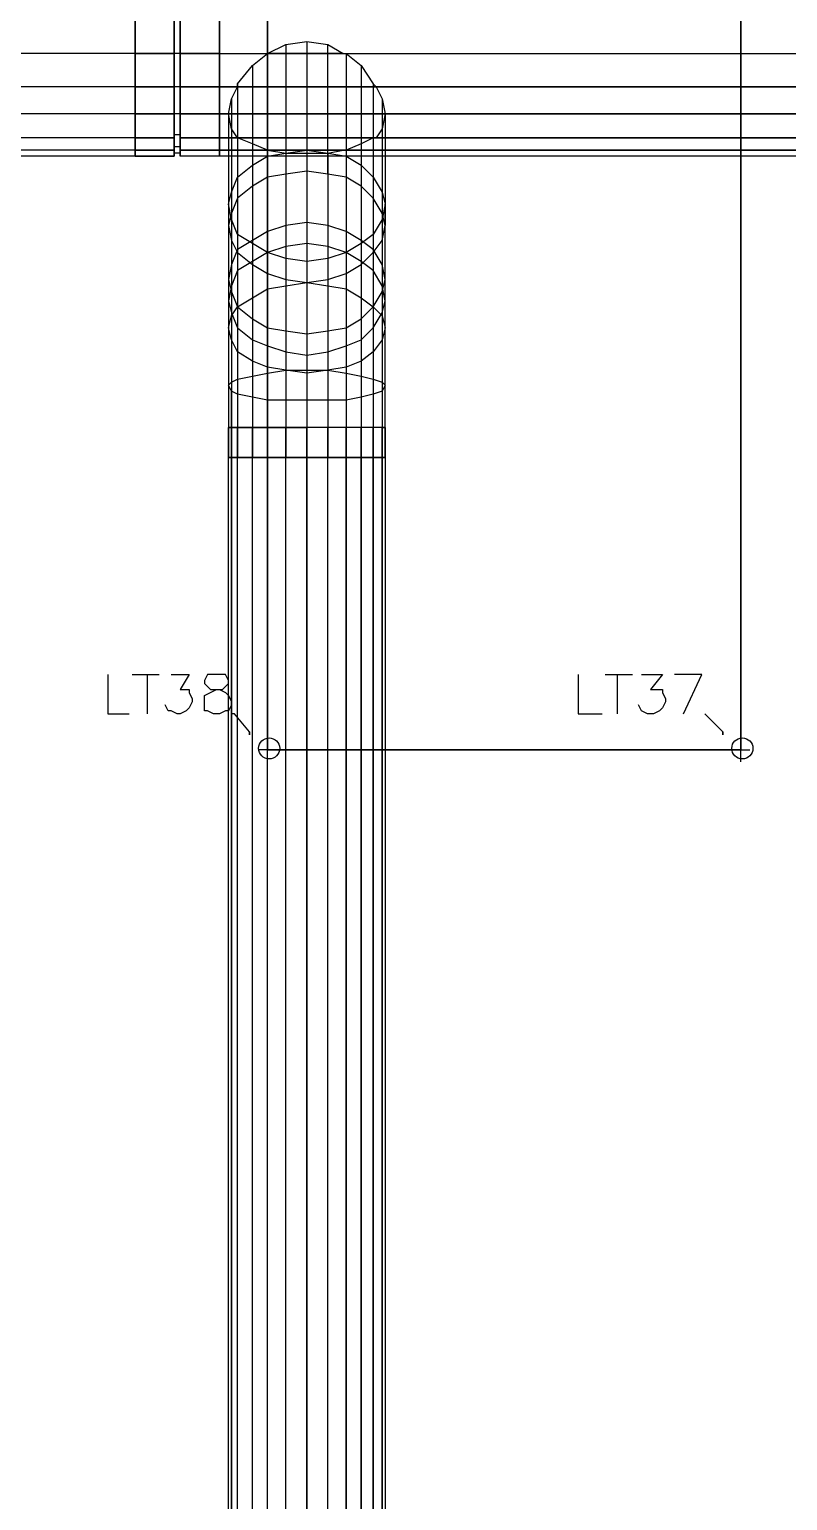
# Model space of a CAD drawing. Header units: metres. Extents: x 114 to 218, y 8 to 180.
# Drawn here: x 143.87 to 147.74, y 126.06 to 133.57 of the extents above; entities that cross this region are included whole.
import ezdxf

# ---------------------------------------------------------------- set-up
doc = ezdxf.new("R2010")
doc.units = ezdxf.units.M
doc.header["$MEASUREMENT"] = 0
for name, color, linetype in [('E-LIGHT', 7, 'Continuous'), ('E-LIGHT-CLRANCE', 7, 'Continuous'), ('E-TFP-LIGHT', 7, 'Continuous'), ('M-SA2S-Conn', 7, 'Continuous'), ('M-SA2S-Round', 7, 'Continuous')]:
    doc.layers.add(name, color=color, linetype=linetype)

msp = doc.modelspace()

# ---------------------------------------------------------------- linework, layer by layer
at = {"layer": 'E-LIGHT', "color": 5, "true_color": 0x0000ff}
for points in [[(147.5005, 129.8935), (145.0855, 129.8935), (145.0855, 134.6926), (147.5005, 134.6926), (145.0855, 134.6926), (145.0855, 129.8935), (147.5005, 129.8935)], [(147.5005, 134.6926), (147.5005, 129.8935), (147.5005, 134.6926)], [(145.0855, 129.8935), (145.0855, 129.8935)], [(145.0855, 129.8935), (145.0855, 129.8935)], [(147.5005, 129.8935), (147.5005, 129.8935)], [(147.5005, 129.8935), (147.5005, 129.8935)]]:
    msp.add_lwpolyline(points, dxfattribs=at)
at = {"layer": 'E-LIGHT-CLRANCE', "color": 150, "true_color": 0x007fff}
for points in [[(147.5005, 129.8935), (145.0855, 129.8935), (145.0855, 134.6926), (147.5005, 134.6926), (145.0855, 134.6926), (145.0855, 129.8935), (147.5005, 129.8935)], [(147.5005, 134.6926), (147.5005, 129.8935), (147.5005, 134.6926)], [(145.0855, 129.8935), (145.0855, 129.8935)], [(145.0855, 129.8935), (145.0855, 129.8935)], [(147.5005, 129.8935), (147.5005, 129.8935)], [(147.5005, 129.8935), (147.5005, 129.8935)]]:
    msp.add_lwpolyline(points, dxfattribs=at)
at = {"layer": 'E-TFP-LIGHT', "color": 5, "true_color": 0x0000ff}
for points in [[(144.2703, 130.2781), (144.2703, 130.0781), (144.378, 130.0781)], [(144.3934, 130.2781), (144.5318, 130.2781)], [(144.4703, 130.2781), (144.4703, 130.0781)], [(144.5933, 130.2781), (144.6856, 130.2781), (144.6395, 130.2011), (144.6702, 130.2011), (144.6856, 130.2011), (144.6856, 130.1858), (144.701, 130.155), (144.701, 130.1396), (144.6856, 130.1089), (144.6702, 130.0935), (144.6395, 130.0781), (144.6241, 130.0781), (144.5933, 130.0935), (144.5779, 130.0935), (144.5625, 130.1242)], [(144.8087, 130.2781), (144.7779, 130.2781), (144.7625, 130.2473), (144.7625, 130.2319), (144.7779, 130.2165), (144.7933, 130.2011), (144.8394, 130.2011), (144.8702, 130.1858), (144.8856, 130.1704), (144.901, 130.1396), (144.901, 130.1242), (144.8856, 130.0935), (144.8702, 130.0935), (144.8394, 130.0781), (144.8087, 130.0781), (144.7779, 130.0935), (144.7625, 130.0935), (144.7625, 130.1242), (144.7625, 130.1396), (144.7625, 130.1704), (144.7933, 130.1858), (144.8241, 130.2011), (144.8548, 130.2011), (144.8702, 130.2165), (144.8856, 130.2319), (144.8856, 130.2473), (144.8702, 130.2781), (144.8394, 130.2781), (144.8087, 130.2781)], [(146.6698, 130.2781), (146.6698, 130.0781), (146.7929, 130.0781)], [(146.8083, 130.2781), (146.9467, 130.2781)], [(146.8698, 130.2781), (146.8698, 130.0781)], [(146.9929, 130.2781), (147.1005, 130.2781), (147.039, 130.2011), (147.0698, 130.2011), (147.1005, 130.2011), (147.1005, 130.1858), (147.1159, 130.155), (147.1159, 130.1396), (147.1005, 130.1089), (147.0852, 130.0935), (147.0544, 130.0781), (147.0236, 130.0781), (146.9929, 130.0935), (146.9775, 130.1242)], [(147.2082, 130.0781), (147.3005, 130.2781), (147.1621, 130.2781)], [(144.9932, 129.9858), (144.9163, 130.0781), (144.901, 130.0781)], [(147.4082, 129.9858), (147.3159, 130.0781)], [(144.9932, 129.9858), (144.9932, 129.9704), (144.9932, 129.9704), (144.9932, 129.9858), (144.9932, 129.9858)], [(145.0855, 129.9397), (145.0855, 129.8935), (145.1317, 129.8935)], [(147.4082, 129.9858), (147.4082, 129.9704), (147.4082, 129.9704), (147.4082, 129.9858), (147.4082, 129.9858)], [(147.5005, 129.9397), (147.5005, 129.8935), (147.5466, 129.8935)], [(145.0855, 129.832), (145.0855, 129.8935), (145.0394, 129.8935)], [(145.0855, 129.8935), (145.0855, 129.8935)], [(145.0855, 129.8935), (145.0855, 129.8935)], [(145.1317, 129.8935), (145.1317, 129.8935)], [(147.5005, 129.832), (147.5005, 129.8935), (147.4389, 129.8935)], [(147.5005, 129.8935), (147.5005, 129.8935)], [(147.5005, 129.8935), (147.5005, 129.8935)], [(147.5466, 129.8935), (147.5466, 129.8935)]]:
    msp.add_lwpolyline(points, dxfattribs=at)
for centre in [(145.0932, 129.9012), (147.5081, 129.9012)]:
    msp.add_circle(centre, 0.0538, dxfattribs=at)
at = {"layer": 'M-SA2S-Conn', "color": 5, "true_color": 0x0000ff}
for points in [[(144.4087, 133.4467), (144.4087, 133.6313), (144.6087, 133.6313)], [(144.4087, 133.6313), (144.4087, 133.4467), (144.6087, 133.4467)], [(144.6395, 133.4467), (144.6395, 133.6313), (144.6087, 133.6313)], [(144.6395, 133.6313), (144.6395, 133.4467), (144.6087, 133.4467)], [(144.6087, 132.9699), (144.6087, 132.9391), (144.6087, 132.9699), (144.6087, 133.0314), (144.6087, 133.1391), (144.6087, 133.2775), (144.6087, 133.4467), (144.6087, 133.6313)], [(144.6087, 133.6313), (144.6087, 133.4467), (144.6087, 133.2775), (144.6087, 133.1391), (144.6087, 133.0314), (144.6087, 132.9699)], [(144.6087, 133.6313), (144.6087, 133.4467), (144.6087, 133.2775), (144.6087, 133.1391), (144.6087, 133.016), (144.6087, 132.9545), (144.6087, 132.9237), (144.6087, 132.9545), (144.6087, 133.016), (144.6087, 133.1391), (144.6087, 133.2775), (144.6087, 133.4467), (144.6087, 133.6313)], [(144.8394, 133.4467), (144.8394, 133.6313), (144.6395, 133.6313)], [(144.8394, 133.6313), (144.8394, 133.4467), (144.6395, 133.4467)], [(144.6395, 133.6313), (144.6395, 133.4467), (144.6395, 133.2775), (144.6395, 133.1391), (144.6395, 133.016), (144.6395, 132.9545), (144.6395, 132.9237), (144.6395, 132.9545), (144.6395, 133.016), (144.6395, 133.1391), (144.6395, 133.2775), (144.6395, 133.4467), (144.6395, 133.6313)], [(144.4087, 133.2775), (144.4087, 133.4467), (144.6087, 133.4467)], [(144.4087, 133.4467), (144.4087, 133.2775), (144.6087, 133.2775)], [(144.4087, 133.4467), (144.4087, 133.4467)], [(144.4087, 133.4467), (144.4087, 133.4467)], [(144.6395, 133.2775), (144.6395, 133.4467), (144.6087, 133.4467)], [(144.6395, 133.4467), (144.6395, 133.2775), (144.6087, 133.2775)], [(144.6087, 133.4467), (144.6087, 133.4467)], [(144.6087, 133.4467), (144.6087, 133.4467)], [(144.6087, 133.4467), (144.6087, 133.4467)], [(144.6087, 133.4467), (144.6087, 133.4467)], [(144.8394, 133.2775), (144.8394, 133.4467), (144.6395, 133.4467)], [(144.8394, 133.4467), (144.8394, 133.2775), (144.6395, 133.2775)], [(144.6395, 133.4467), (144.6395, 133.4467)], [(144.6395, 133.4467), (144.6395, 133.4467)], [(144.6395, 133.4467), (144.6395, 133.4467)], [(144.6395, 133.4467), (144.6395, 133.4467)], [(144.8394, 133.4467), (144.8394, 133.4467)], [(144.8394, 133.4467), (144.8394, 133.4467)], [(144.4087, 133.1391), (144.4087, 133.2775), (144.6087, 133.2775)], [(144.4087, 133.2775), (144.4087, 133.1391), (144.6087, 133.1391)], [(144.4087, 133.2775), (144.4087, 133.2775)], [(144.4087, 133.2775), (144.4087, 133.2775)], [(144.6395, 133.1391), (144.6395, 133.2775), (144.6087, 133.2775)], [(144.6395, 133.2775), (144.6395, 133.1391), (144.6087, 133.1391)], [(144.6087, 133.2775), (144.6087, 133.2775)], [(144.6087, 133.2775), (144.6087, 133.2775)], [(144.6087, 133.2775), (144.6087, 133.2775)], [(144.6087, 133.2775), (144.6087, 133.2775)], [(144.8394, 133.1391), (144.8394, 133.2775), (144.6395, 133.2775)], [(144.8394, 133.2775), (144.8394, 133.1391), (144.6395, 133.1391)], [(144.6395, 133.2775), (144.6395, 133.2775)], [(144.6395, 133.2775), (144.6395, 133.2775)], [(144.6395, 133.2775), (144.6395, 133.2775)], [(144.6395, 133.2775), (144.6395, 133.2775)], [(144.8394, 133.2775), (144.8394, 133.2775)], [(144.8394, 133.2775), (144.8394, 133.2775)], [(144.4087, 133.016), (144.4087, 133.1391), (144.6087, 133.1391)], [(144.4087, 133.1391), (144.4087, 133.016), (144.6087, 133.016)], [(144.4087, 133.1391), (144.4087, 133.1391)], [(144.4087, 133.1391), (144.4087, 133.1391)], [(144.6395, 133.0314), (144.6395, 133.1391), (144.6087, 133.1391)], [(144.6395, 133.1391), (144.6395, 133.0314), (144.6087, 133.0314)], [(144.6087, 133.1391), (144.6087, 133.1391)], [(144.6087, 133.1391), (144.6087, 133.1391)], [(144.6087, 133.1391), (144.6087, 133.1391)], [(144.6087, 133.1391), (144.6087, 133.1391)], [(144.8394, 133.016), (144.8394, 133.1391), (144.6395, 133.1391)], [(144.8394, 133.1391), (144.8394, 133.016), (144.6395, 133.016)], [(144.6395, 133.1391), (144.6395, 133.1391)], [(144.6395, 133.1391), (144.6395, 133.1391)], [(144.6395, 133.1391), (144.6395, 133.1391)], [(144.6395, 133.1391), (144.6395, 133.1391)], [(144.8394, 133.1391), (144.8394, 133.1391)], [(144.8394, 133.1391), (144.8394, 133.1391)], [(144.4087, 132.9545), (144.4087, 133.016), (144.6087, 133.016)], [(144.4087, 133.016), (144.4087, 132.9545), (144.6087, 132.9545)], [(144.4087, 133.016), (144.4087, 133.016)], [(144.4087, 133.016), (144.4087, 133.016)], [(144.6395, 132.9699), (144.6395, 133.0314), (144.6087, 133.0314)], [(144.6395, 133.0314), (144.6395, 132.9699), (144.6087, 132.9699)], [(144.6087, 133.0314), (144.6087, 133.0314)], [(144.6087, 133.0314), (144.6087, 133.0314)], [(144.6087, 133.016), (144.6087, 133.016)], [(144.6087, 133.016), (144.6087, 133.016)], [(144.6395, 133.0314), (144.6395, 133.0314)], [(144.6395, 133.0314), (144.6395, 133.0314)], [(144.8394, 132.9545), (144.8394, 133.016), (144.6395, 133.016)], [(144.8394, 133.016), (144.8394, 132.9545), (144.6395, 132.9545)], [(144.6395, 133.016), (144.6395, 133.016)], [(144.6395, 133.016), (144.6395, 133.016)], [(144.8394, 133.016), (144.8394, 133.016)], [(144.8394, 133.016), (144.8394, 133.016)], [(144.4087, 132.9237), (144.4087, 132.9545), (144.6087, 132.9545)], [(144.4087, 132.9545), (144.4087, 132.9237), (144.6087, 132.9237)], [(144.4087, 132.9545), (144.4087, 132.9545)], [(144.4087, 132.9545), (144.4087, 132.9545)], [(144.6395, 132.9391), (144.6395, 132.9699), (144.6087, 132.9699)], [(144.6395, 132.9699), (144.6395, 132.9391), (144.6087, 132.9391)], [(144.6087, 132.9699), (144.6087, 132.9699)], [(144.6087, 132.9699), (144.6087, 132.9699)], [(144.6087, 132.9545), (144.6087, 132.9545)], [(144.6087, 132.9545), (144.6087, 132.9545)], [(144.6087, 132.9391), (144.6087, 132.9391)], [(144.6395, 132.9699), (144.6395, 132.9699)], [(144.6395, 132.9699), (144.6395, 132.9699)], [(144.8394, 132.9237), (144.8394, 132.9545), (144.6395, 132.9545)], [(144.8394, 132.9545), (144.8394, 132.9237), (144.6395, 132.9237)], [(144.6395, 132.9545), (144.6395, 132.9545)], [(144.6395, 132.9545), (144.6395, 132.9545)], [(144.6395, 132.9391), (144.6395, 132.9391)], [(144.8394, 132.9545), (144.8394, 132.9545)], [(144.8394, 132.9545), (144.8394, 132.9545)], [(144.4087, 132.9237), (144.4087, 132.9237)], [(144.6087, 132.9237), (144.6087, 132.9237)], [(144.6395, 132.9237), (144.6395, 132.9237)], [(144.8394, 132.9237), (144.8394, 132.9237)]]:
    msp.add_lwpolyline(points, dxfattribs=at)
at = {"layer": 'M-SA2S-Round', "color": 5, "true_color": 0x0000ff}
for points in [[(144.6087, 133.6313), (144.6087, 133.4467), (144.6087, 133.2775), (144.6087, 133.1391), (144.6087, 133.016), (144.6087, 132.9545), (144.6087, 132.9237), (144.6087, 132.9545), (144.6087, 133.016), (144.6087, 133.1391), (144.6087, 133.2775), (144.6087, 133.4467), (144.6087, 133.6313), (144.6087, 133.8005), (144.6087, 133.9697), (144.6087, 134.1235), (144.6087, 134.2312), (144.6087, 134.3081), (144.6087, 134.3235), (144.6087, 134.3081), (144.6087, 134.2312)], [(144.6395, 133.6313), (144.6395, 133.8005), (144.6395, 133.9697), (144.6395, 134.1235), (144.6395, 134.2312), (144.6395, 134.3081), (144.6395, 134.3235), (144.6395, 134.3081), (144.6395, 134.2312), (144.6395, 134.1235), (144.6395, 133.9697), (144.6395, 133.8005), (144.6395, 133.6313), (144.6395, 133.4467), (144.6395, 133.2775), (144.6395, 133.1391), (144.6395, 133.016), (144.6395, 132.9545), (144.6395, 132.9237), (144.6395, 132.9545), (144.6395, 133.016), (144.6395, 133.1391), (144.6395, 133.2775)], [(144.6395, 133.4467), (148.1157, 133.4467), (148.1157, 133.6313), (148.1157, 133.8005), (144.6395, 133.8005)], [(144.6395, 133.4467), (144.6395, 133.2775), (148.1157, 133.2775), (148.1157, 133.4467), (148.1157, 133.6313), (144.6395, 133.6313), (144.6395, 133.4467), (148.1157, 133.4467)], [(145.1778, 133.4928), (145.2855, 133.5082), (145.3932, 133.4928), (145.4701, 133.4467), (145.0855, 133.4467), (145.1778, 133.4928)], [(145.1778, 133.4928), (145.1778, 132.8314)], [(145.1778, 133.4928), (145.1778, 133.4928)], [(145.2855, 133.5082), (145.2855, 132.8468)], [(145.2855, 133.5082), (145.2855, 133.5082)], [(145.3932, 132.8314), (145.3932, 133.4928)], [(145.3932, 133.4928), (145.3932, 133.4928)], [(144.6087, 133.4467), (138.6406, 133.4467)], [(144.6087, 133.4467), (138.6406, 133.4467)], [(144.6087, 133.4467), (144.6087, 133.4467)], [(144.6087, 133.4467), (144.6087, 133.4467)], [(148.1157, 133.4467), (148.1157, 133.2775), (144.6395, 133.2775)], [(144.6395, 133.4467), (144.6395, 133.4467)], [(144.6395, 133.4467), (144.6395, 133.4467)], [(145.4701, 133.4467), (145.4854, 133.4467), (145.5624, 133.3852), (145.6239, 133.2929), (145.6393, 133.2775), (144.9317, 133.2775), (144.9317, 133.2929), (145.0086, 133.3852), (145.0855, 133.4467)], [(145.0855, 133.4467), (145.0855, 132.816)], [(145.0855, 133.4467), (145.0855, 133.4467)], [(145.0855, 133.4467), (145.0855, 133.4467)], [(145.4701, 133.4467), (145.4701, 133.4467)], [(145.4854, 133.4467), (145.4854, 132.816)], [(145.4854, 133.4467), (145.4854, 133.4467)], [(145.0086, 133.3852), (145.0086, 132.7699)], [(145.0086, 133.3852), (145.0086, 133.3852)], [(145.5624, 133.3852), (145.5624, 132.7699)], [(145.5624, 133.3852), (145.5624, 133.3852)], [(144.6087, 133.2775), (138.6406, 133.2775)], [(144.6087, 133.2775), (138.6406, 133.2775)], [(144.6087, 133.2775), (144.6087, 133.2775)], [(144.6087, 133.2775), (144.6087, 133.2775)], [(148.1157, 133.2775), (148.1157, 133.1391), (144.6395, 133.1391)], [(144.6395, 133.2775), (144.6395, 133.2775)], [(144.6395, 133.2775), (144.6395, 133.2775)], [(145.6393, 133.2775), (145.67, 133.216), (145.6854, 133.1391), (144.8856, 133.1391), (144.901, 133.216), (144.9317, 133.2775)], [(144.9317, 133.2929), (144.9317, 132.7084)], [(144.9317, 133.2929), (144.9317, 133.2929)], [(144.9317, 133.2775), (144.9317, 133.2775)], [(145.6239, 133.2929), (145.6239, 132.7084)], [(145.6239, 133.2929), (145.6239, 133.2929)], [(145.6393, 133.2775), (145.6393, 133.2775)], [(144.901, 133.216), (144.901, 132.6315)], [(144.901, 133.216), (144.901, 133.216)], [(145.67, 133.216), (145.67, 132.6315)], [(145.67, 133.216), (145.67, 133.216)], [(144.6087, 133.1391), (138.6406, 133.1391)], [(144.6087, 133.1391), (138.6406, 133.1391)], [(144.6087, 133.1391), (144.6087, 133.1391)], [(144.6087, 133.1391), (144.6087, 133.1391)], [(148.1157, 133.1391), (148.1157, 133.016), (144.6395, 133.016)], [(144.6395, 133.1391), (148.1157, 133.1391)], [(144.6395, 133.1391), (144.6395, 133.1391)], [(144.6395, 133.1391), (144.6395, 133.1391)], [(145.6854, 133.1391), (145.67, 133.0621), (145.6393, 133.016), (144.9317, 133.016), (144.901, 133.0621), (144.8856, 133.1391)], [(144.8856, 133.1391), (144.8856, 132.5699)], [(144.8856, 133.1391), (144.8856, 133.1391)], [(145.6854, 133.1391), (145.6854, 132.5699)], [(145.6854, 133.1391), (145.6854, 133.1391)], [(144.6087, 133.016), (138.6406, 133.016)], [(144.6087, 133.016), (138.6406, 133.016)], [(144.6087, 133.016), (144.6087, 133.016)], [(144.6087, 133.016), (144.6087, 133.016)], [(144.6395, 133.016), (148.1157, 133.016), (148.1157, 132.9545), (144.6395, 132.9545), (148.1157, 132.9545), (148.1157, 132.9237), (144.6395, 132.9237)], [(144.6395, 133.016), (144.6395, 133.016)], [(144.6395, 133.016), (144.6395, 133.016)], [(144.901, 133.0621), (144.901, 132.493)], [(144.901, 133.0621), (144.901, 133.0621)], [(145.0855, 132.9545), (145.0086, 132.9852), (144.9317, 133.016)], [(144.9317, 133.016), (144.9317, 132.4315)], [(144.9317, 133.016), (144.9317, 133.016)], [(144.9317, 133.016), (144.9317, 133.016)], [(145.6393, 133.016), (145.6239, 133.016), (145.5624, 132.9852), (145.4854, 132.9545), (145.4701, 132.9545), (145.0855, 132.9545), (145.1778, 132.9391), (145.2855, 132.9391), (145.3932, 132.9391), (145.4701, 132.9545)], [(145.6239, 133.016), (145.6239, 132.4315)], [(145.6239, 133.016), (145.6239, 133.016)], [(145.6393, 133.016), (145.6393, 133.016)], [(145.67, 133.0621), (145.67, 132.493)], [(145.67, 133.0621), (145.67, 133.0621)], [(144.6087, 132.9545), (138.6406, 132.9545)], [(144.6087, 132.9545), (138.6406, 132.9545)], [(144.6087, 132.9545), (144.6087, 132.9545)], [(144.6087, 132.9545), (144.6087, 132.9545)], [(144.6395, 132.9545), (144.6395, 132.9545)], [(144.6395, 132.9545), (144.6395, 132.9545)], [(145.1778, 132.4007), (145.0855, 132.4315), (145.0086, 132.4776), (144.9317, 132.5238), (144.901, 132.6007), (144.8856, 132.6776), (144.901, 132.7391), (144.9317, 132.816), (145.0086, 132.8776), (145.0855, 132.9237), (145.1778, 132.9391), (145.2855, 132.9545), (145.3932, 132.9391), (145.4854, 132.9237), (145.5624, 132.8776), (145.6239, 132.816), (145.67, 132.7391), (145.6854, 132.6776), (145.67, 132.6007), (145.6239, 132.5238), (145.5624, 132.4776), (145.4854, 132.4315), (145.3932, 132.4007), (145.2855, 132.3854), (145.1778, 132.4007)], [(145.0086, 132.9852), (145.0086, 132.37)], [(145.0086, 132.9852), (145.0086, 132.9852)], [(145.0855, 132.9545), (145.0855, 132.3238)], [(145.0855, 132.9545), (145.0855, 132.9545)], [(145.1778, 132.9391), (145.1778, 132.2931)], [(145.1778, 132.9391), (145.1778, 132.9391)], [(145.1778, 132.9391), (145.1778, 132.4623)], [(145.1778, 132.9391), (145.1778, 132.9391)], [(145.2855, 132.9545), (145.2855, 132.4776)], [(145.2855, 132.9545), (145.2855, 132.9545)], [(145.2855, 132.9391), (145.2855, 132.2777)], [(145.2855, 132.9391), (145.2855, 132.9391)], [(145.3932, 132.9391), (145.3932, 132.2931)], [(145.3932, 132.9391), (145.3932, 132.9391)], [(145.3932, 132.9391), (145.3932, 132.4623)], [(145.3932, 132.9391), (145.3932, 132.9391)], [(145.4701, 132.9545), (145.4701, 132.9545)], [(145.4854, 132.9545), (145.4854, 132.3238)], [(145.4854, 132.9545), (145.4854, 132.9545)], [(145.5624, 132.9852), (145.5624, 132.37)], [(145.5624, 132.9852), (145.5624, 132.9852)], [(144.6087, 132.9237), (138.6406, 132.9237)], [(144.6087, 132.9237), (144.6087, 132.9237)], [(144.6395, 132.9237), (144.6395, 132.9237)], [(145.0086, 132.8776), (145.0086, 132.3854)], [(145.0086, 132.8776), (145.0086, 132.8776)], [(145.0855, 132.9237), (145.0855, 132.4315)], [(145.0855, 132.9237), (145.0855, 132.9237)], [(145.4854, 132.9237), (145.4854, 132.4315)], [(145.4854, 132.9237), (145.4854, 132.9237)], [(145.5624, 132.8776), (145.5624, 132.3854)], [(145.5624, 132.8776), (145.5624, 132.8776)], [(144.901, 132.6315), (144.8856, 132.5699), (144.901, 132.493), (144.9317, 132.4315), (145.0086, 132.37), (145.0855, 132.3238), (145.1778, 132.2931), (145.2855, 132.2777), (145.3932, 132.2931), (145.4854, 132.3238), (145.5624, 132.37), (145.6239, 132.4315), (145.67, 132.493), (145.6854, 132.5699), (145.67, 132.6315), (145.6239, 132.7084), (145.5624, 132.7699), (145.4854, 132.816), (145.3932, 132.8314), (145.2855, 132.8468), (145.1778, 132.8314), (145.0855, 132.816), (145.0086, 132.7699), (144.9317, 132.7084), (144.901, 132.6315)], [(144.9317, 132.816), (144.9317, 132.3392)], [(144.9317, 132.816), (144.9317, 132.816)], [(145.0855, 132.816), (145.0855, 132.816)], [(145.1778, 132.8314), (145.1778, 132.8314)], [(145.2855, 132.8468), (145.2855, 132.8468)], [(145.3932, 132.8314), (145.3932, 132.8314)], [(145.4854, 132.816), (145.4854, 132.816)], [(145.6239, 132.816), (145.6239, 132.3392)], [(145.6239, 132.816), (145.6239, 132.816)], [(144.901, 132.7391), (144.901, 132.2623)], [(144.901, 132.7391), (144.901, 132.7391)], [(145.0086, 132.7699), (145.0086, 132.7699)], [(145.5624, 132.7699), (145.5624, 132.7699)], [(145.67, 132.7391), (145.67, 132.2623)], [(145.67, 132.7391), (145.67, 132.7391)], [(144.8856, 132.6776), (144.8856, 132.1854)], [(144.8856, 132.6776), (144.8856, 132.6776)], [(144.9317, 132.7084), (144.9317, 132.7084)], [(145.6239, 132.7084), (145.6239, 132.7084)], [(145.6854, 132.1854), (145.6854, 132.6776)], [(145.6854, 132.6776), (145.6854, 132.6776)], [(144.8856, 132.5699), (144.8856, 132.5699)], [(144.901, 132.6315), (144.901, 132.6315)], [(144.901, 132.6007), (144.901, 132.1239)], [(144.901, 132.6007), (144.901, 132.6007)], [(145.1778, 132.5699), (145.0855, 132.5392), (145.0855, 132.2469), (145.1778, 132.2623)], [(145.2855, 132.5853), (145.1778, 132.5699), (145.1778, 132.2623), (145.2855, 132.2777)], [(145.1778, 132.5699), (145.1778, 132.5699)], [(145.3932, 132.5699), (145.2855, 132.5853), (145.2855, 132.2777), (145.3932, 132.2623)], [(145.2855, 132.5853), (145.2855, 132.5853)], [(145.4854, 132.5392), (145.3932, 132.5699), (145.3932, 132.2623), (145.4854, 132.2469)], [(145.3932, 132.5699), (145.3932, 132.5699)], [(145.67, 132.6315), (145.67, 132.6315)], [(145.67, 132.6007), (145.67, 132.1239)], [(145.67, 132.6007), (145.67, 132.6007)], [(145.6854, 132.5699), (145.6854, 132.5699)], [(144.901, 132.493), (144.901, 132.493)], [(144.9317, 132.5238), (144.9317, 132.047)], [(144.9317, 132.5238), (144.9317, 132.5238)], [(145.0086, 132.493), (144.9317, 132.4469), (144.9317, 132.1546), (145.0086, 132.2008)], [(145.0855, 132.5392), (145.0086, 132.493), (145.0086, 132.2008), (145.0855, 132.2469)], [(145.0086, 132.493), (145.0086, 132.493)], [(145.0855, 132.5392), (145.0855, 132.5392)], [(145.5624, 132.493), (145.4854, 132.5392), (145.4854, 132.2469), (145.5624, 132.2008)], [(145.4854, 132.5392), (145.4854, 132.5392)], [(145.6239, 132.4469), (145.5624, 132.493), (145.5624, 132.2008), (145.6239, 132.1546)], [(145.5624, 132.493), (145.5624, 132.493)], [(145.6239, 132.5238), (145.6239, 132.047)], [(145.6239, 132.5238), (145.6239, 132.5238)], [(145.67, 132.493), (145.67, 132.493)], [(145.3932, 132.4623), (145.2855, 132.4776), (145.1778, 132.4623), (145.0855, 132.4315), (145.0086, 132.3854), (144.9317, 132.3392), (144.901, 132.2623), (144.8856, 132.1854), (144.901, 132.1239), (144.9317, 132.047), (145.0086, 131.9854), (145.0855, 131.9547), (145.1778, 131.9239), (145.2855, 131.9085), (145.3932, 131.9239), (145.4854, 131.9547), (145.5624, 131.9854), (145.6239, 132.047), (145.67, 132.1239), (145.6854, 132.1854), (145.67, 132.2623), (145.6239, 132.3392), (145.5624, 132.3854), (145.4854, 132.4315), (145.3932, 132.4623)], [(144.9317, 132.4469), (144.901, 132.37), (144.901, 132.1085), (144.9317, 132.1546)], [(144.9317, 132.4469), (144.9317, 132.4469)], [(144.9317, 132.4315), (144.9317, 132.4315)], [(145.0086, 132.4776), (145.0086, 131.9854)], [(145.0086, 132.4776), (145.0086, 132.4776)], [(145.0855, 132.4315), (145.0855, 131.9547)], [(145.0855, 132.4315), (145.0855, 132.4315)], [(145.0855, 132.4315), (145.0855, 132.4315)], [(145.1778, 132.4623), (145.1778, 132.4623)], [(145.2855, 132.4776), (145.2855, 132.4776)], [(145.3932, 132.4623), (145.3932, 132.4623)], [(145.4854, 132.4315), (145.4854, 131.9547)], [(145.4854, 132.4315), (145.4854, 132.4315)], [(145.4854, 132.4315), (145.4854, 132.4315)], [(145.5624, 132.4776), (145.5624, 131.9854)], [(145.5624, 132.4776), (145.5624, 132.4776)], [(145.67, 132.37), (145.6239, 132.4469), (145.6239, 132.1546), (145.67, 132.1085)], [(145.6239, 132.4469), (145.6239, 132.4469)], [(145.6239, 132.4315), (145.6239, 132.4315)], [(144.901, 132.37), (144.8856, 132.2931), (144.8856, 132.047), (144.901, 132.1085)], [(144.901, 132.37), (144.901, 132.37)], [(144.9317, 132.3392), (144.9317, 132.3392)], [(145.0086, 132.3854), (145.0086, 132.3854)], [(145.0086, 132.37), (145.0086, 132.37)], [(145.1778, 132.4007), (145.1778, 131.9239)], [(145.1778, 132.4007), (145.1778, 132.4007)], [(145.2855, 132.3854), (145.2855, 131.9085)], [(145.2855, 132.3854), (145.2855, 132.3854)], [(145.3932, 132.4007), (145.3932, 131.9239)], [(145.3932, 132.4007), (145.3932, 132.4007)], [(145.5624, 132.3854), (145.5624, 132.3854)], [(145.5624, 132.37), (145.5624, 132.37)], [(145.6239, 132.3392), (145.6239, 132.3392)], [(145.67, 132.37), (145.67, 132.1085), (145.6854, 132.047), (145.6854, 132.2931), (145.67, 132.37)], [(145.67, 132.37), (145.67, 132.37)], [(144.8856, 132.2931), (144.901, 132.2315), (144.901, 131.9854), (144.8856, 132.047)], [(144.8856, 132.2931), (144.8856, 132.2931)], [(144.901, 132.2623), (144.901, 132.2623)], [(145.0855, 132.3238), (145.0855, 132.3238)], [(145.1778, 132.2931), (145.1778, 132.2931)], [(145.1778, 132.2623), (145.1778, 131.8316), (145.2855, 131.8316)], [(145.1778, 132.2623), (145.1778, 132.2623)], [(145.2855, 132.2777), (145.2855, 132.2777)], [(145.2855, 132.2777), (145.2855, 131.8316), (145.3932, 131.8316)], [(145.2855, 132.2777), (145.2855, 132.2777)], [(145.3932, 132.2931), (145.3932, 132.2931)], [(145.3932, 132.2623), (145.3932, 131.8316), (145.4854, 131.8162)], [(145.3932, 132.2623), (145.3932, 132.2623)], [(145.4854, 132.3238), (145.4854, 132.3238)], [(145.67, 132.2315), (145.6854, 132.2931)], [(145.67, 132.2623), (145.67, 132.2623)], [(145.6854, 132.2931), (145.6854, 132.2931)], [(144.901, 132.2315), (144.9317, 132.1546), (144.9317, 131.9239), (144.901, 131.9854)], [(144.901, 132.2315), (144.901, 132.2315)], [(145.0086, 132.2008), (145.0086, 131.8008), (145.0855, 131.8162)], [(145.0086, 132.2008), (145.0086, 132.2008)], [(145.0855, 132.2469), (145.0855, 131.8162), (145.1778, 131.8316)], [(145.0855, 132.2469), (145.0855, 132.2469)], [(145.4854, 132.2469), (145.4854, 131.8162), (145.5624, 131.8008)], [(145.4854, 132.2469), (145.4854, 132.2469)], [(145.5624, 132.2008), (145.5624, 131.8008), (145.6239, 131.7855)], [(145.5624, 132.2008), (145.5624, 132.2008)], [(145.6239, 132.1546), (145.67, 132.2315), (145.67, 131.9854), (145.6239, 131.9239)], [(145.67, 132.2315), (145.67, 132.2315)], [(144.8856, 132.1854), (144.8856, 132.1854)], [(144.901, 132.1239), (144.901, 132.1239)], [(144.9317, 132.1546), (145.0086, 132.0931), (145.0086, 131.8778), (144.9317, 131.9239)], [(144.9317, 132.1546), (144.9317, 131.7855), (145.0086, 131.8008)], [(144.9317, 132.1546), (144.9317, 132.1546)], [(144.9317, 132.1546), (144.9317, 132.1546)], [(145.5624, 132.0931), (145.6239, 132.1546), (145.6239, 131.9239), (145.5624, 131.8778)], [(145.6239, 132.1546), (145.6239, 131.7855), (145.67, 131.7701)], [(145.6239, 132.1546), (145.6239, 132.1546)], [(145.6239, 132.1546), (145.6239, 132.1546)], [(145.67, 132.1239), (145.67, 132.1239)], [(145.6854, 132.1854), (145.6854, 132.1854)], [(144.8856, 132.047), (144.8856, 131.7547), (144.901, 131.7701)], [(144.8856, 132.047), (144.8856, 132.047)], [(144.901, 132.1085), (144.901, 131.7701), (144.9317, 131.7855)], [(144.901, 132.1085), (144.901, 132.1085)], [(144.9317, 132.047), (144.9317, 132.047)], [(145.0086, 132.0931), (145.0855, 132.047), (145.0855, 131.847), (145.0086, 131.8778)], [(145.0086, 132.0931), (145.0086, 132.0931)], [(145.0855, 132.047), (145.1778, 132.0316), (145.1778, 131.8316), (145.0855, 131.847)], [(145.0855, 132.047), (145.0855, 132.047)], [(145.3932, 132.0316), (145.4854, 132.047), (145.4854, 131.847), (145.3932, 131.8316)], [(145.4854, 132.047), (145.5624, 132.0931), (145.5624, 131.8778), (145.4854, 131.847)], [(145.4854, 132.047), (145.4854, 132.047)], [(145.5624, 132.0931), (145.5624, 132.0931)], [(145.6239, 132.047), (145.6239, 132.047)], [(145.67, 132.1085), (145.67, 131.7701), (145.6854, 131.7547), (145.6854, 132.047)], [(145.67, 132.1085), (145.67, 132.1085)], [(145.6854, 132.047), (145.67, 131.9854)], [(145.6854, 132.047), (145.6854, 132.047)], [(144.901, 131.9854), (144.901, 131.7239), (144.8856, 131.7547)], [(144.901, 131.9854), (144.901, 131.9854)], [(145.0086, 131.9854), (145.0086, 131.9854)], [(145.1778, 132.0316), (145.2855, 132.0162), (145.2855, 131.8162), (145.1778, 131.8316)], [(145.1778, 132.0316), (145.1778, 132.0316)], [(145.2855, 132.0162), (145.3932, 132.0316), (145.3932, 131.8316), (145.2855, 131.8162)], [(145.2855, 132.0162), (145.2855, 132.0162)], [(145.3932, 132.0316), (145.3932, 132.0316)], [(145.5624, 131.9854), (145.5624, 131.9854)], [(145.67, 131.9854), (145.67, 131.7239), (145.6239, 131.7086)], [(145.67, 131.9854), (145.67, 131.9854)], [(144.9317, 131.9239), (144.9317, 131.7086), (144.901, 131.7239)], [(144.9317, 131.9239), (144.9317, 131.9239)], [(145.0855, 131.9547), (145.0855, 131.9547)], [(145.1778, 131.9239), (145.1778, 131.9239)], [(145.2855, 131.9085), (145.2855, 131.9085)], [(145.3932, 131.9239), (145.3932, 131.9239)], [(145.4854, 131.9547), (145.4854, 131.9547)], [(145.6239, 131.9239), (145.6239, 131.7086), (145.5624, 131.6932)], [(145.6239, 131.9239), (145.6239, 131.9239)], [(145.0086, 131.8778), (145.0086, 131.6932), (144.9317, 131.7086)], [(145.0086, 131.8778), (145.0086, 131.8778)], [(145.0855, 131.847), (145.0855, 131.6778), (145.0086, 131.6932)], [(145.0855, 131.847), (145.0855, 131.847)], [(145.1778, 131.8316), (145.1778, 131.6778), (145.0855, 131.6778)], [(145.0855, 131.8162), (145.0855, 131.3855), (145.1778, 131.3855)], [(145.0855, 131.8162), (145.0855, 131.8162)], [(145.1778, 131.8316), (145.1778, 131.3855), (145.2855, 131.3855)], [(145.1778, 131.8316), (145.1778, 131.8316)], [(145.1778, 131.8316), (145.1778, 131.8316)], [(145.2855, 131.8162), (145.2855, 131.6778), (145.1778, 131.6778)], [(145.3932, 131.8316), (145.3932, 131.6778), (145.2855, 131.6778)], [(145.2855, 131.8316), (145.2855, 131.3855), (145.3932, 131.3855)], [(145.2855, 131.8316), (145.2855, 131.8316)], [(145.2855, 131.8162), (145.2855, 131.8162)], [(145.4854, 131.847), (145.4854, 131.6778), (145.3932, 131.6778)], [(145.3932, 131.8316), (145.3932, 131.3855), (145.4854, 131.3855)], [(145.3932, 131.8316), (145.3932, 131.8316)], [(145.3932, 131.8316), (145.3932, 131.8316)], [(145.5624, 131.8778), (145.5624, 131.6932), (145.4854, 131.6778)], [(145.4854, 131.847), (145.4854, 131.847)], [(145.4854, 131.8162), (145.4854, 131.3855), (145.5624, 131.3855)], [(145.4854, 131.8162), (145.4854, 131.8162)], [(145.5624, 131.8778), (145.5624, 131.8778)], [(144.8856, 131.7547), (144.8856, 131.3855), (144.901, 131.3855), (144.901, 131.7239)], [(144.8856, 131.7547), (144.8856, 131.7547)], [(144.901, 131.7701), (144.901, 131.3855), (144.9317, 131.3855)], [(144.901, 131.7701), (144.901, 131.7701)], [(144.9317, 131.7855), (144.9317, 131.3855), (145.0086, 131.3855)], [(144.9317, 131.7855), (144.9317, 131.7855)], [(145.0086, 131.8008), (145.0086, 131.3855), (145.0855, 131.3855)], [(145.0086, 131.8008), (145.0086, 131.8008)], [(145.5624, 131.8008), (145.5624, 131.3855), (145.6239, 131.3855)], [(145.5624, 131.8008), (145.5624, 131.8008)], [(145.6239, 131.7855), (145.6239, 131.3855), (145.67, 131.3855)], [(145.6239, 131.7855), (145.6239, 131.7855)], [(145.67, 131.7701), (145.67, 131.3855), (145.6854, 131.3855), (145.6854, 131.7547), (145.67, 131.7239)], [(145.67, 131.7701), (145.67, 131.7701)], [(145.6854, 131.7547), (145.6854, 131.7547)], [(144.9317, 131.7086), (144.9317, 131.3855), (144.901, 131.3855), (144.8856, 131.3855)], [(144.901, 131.7239), (144.901, 131.7239)], [(144.9317, 131.7086), (144.9317, 131.7086)], [(145.0086, 131.6932), (145.0086, 131.3855), (144.9317, 131.3855)], [(145.0086, 131.6932), (145.0086, 131.6932)], [(145.0855, 131.6778), (145.0855, 131.3855), (145.0086, 131.3855)], [(145.1778, 131.6778), (145.1778, 131.3855), (145.0855, 131.3855)], [(145.0855, 131.6778), (145.0855, 131.6778)], [(145.2855, 131.6778), (145.2855, 131.3855), (145.1778, 131.3855)], [(145.1778, 131.6778), (145.1778, 131.6778)], [(145.3932, 131.6778), (145.3932, 131.3855), (145.2855, 131.3855)], [(145.2855, 131.6778), (145.2855, 131.6778)], [(145.4854, 131.6778), (145.4854, 131.3855), (145.3932, 131.3855)], [(145.3932, 131.6778), (145.3932, 131.6778)], [(145.5624, 131.6932), (145.5624, 131.3855), (145.4854, 131.3855)], [(145.4854, 131.6778), (145.4854, 131.6778)], [(145.6239, 131.7086), (145.6239, 131.3855), (145.5624, 131.3855)], [(145.5624, 131.6932), (145.5624, 131.6932)], [(145.67, 131.7239), (145.67, 131.3855), (145.6239, 131.3855)], [(145.6239, 131.7086), (145.6239, 131.7086)], [(145.67, 131.7239), (145.67, 131.7239)], [(144.901, 131.5394), (144.8856, 131.5394), (144.901, 131.5394), (144.901, 125.5405), (144.8856, 125.5405)], [(144.901, 125.5405), (144.8856, 125.5405), (144.8856, 131.5394)], [(144.8856, 131.5394), (144.8856, 131.5394)], [(144.9317, 125.5405), (145.0086, 125.5405), (145.0086, 131.5394), (144.9317, 131.5394), (144.901, 131.5394)], [(144.901, 125.5405), (144.9317, 125.5405), (144.9317, 131.5394)], [(144.9317, 125.5405), (144.901, 125.5405), (144.901, 131.5394), (144.9317, 131.5394), (145.0086, 131.5394)], [(144.901, 131.5394), (144.901, 131.5394)], [(144.901, 131.5394), (144.901, 131.5394)], [(145.0086, 125.5405), (144.9317, 125.5405), (144.9317, 131.5394)], [(144.9317, 131.5394), (144.9317, 131.5394)], [(144.9317, 131.5394), (144.9317, 131.5394)], [(145.0855, 125.5405), (145.1778, 125.5405), (145.1778, 131.5394), (145.0855, 131.5394), (145.0086, 131.5394)], [(145.0086, 125.5405), (145.0855, 125.5405), (145.0855, 131.5394)], [(145.0855, 125.5405), (145.0086, 125.5405), (145.0086, 131.5394), (145.0855, 131.5394), (145.1778, 131.5394)], [(145.0086, 131.5394), (145.0086, 131.5394)], [(145.0086, 131.5394), (145.0086, 131.5394)], [(145.1778, 125.5405), (145.0855, 125.5405), (145.0855, 131.5394)], [(145.0855, 131.5394), (145.0855, 131.5394)], [(145.0855, 131.5394), (145.0855, 131.5394)], [(145.2855, 125.5405), (145.3932, 125.5405), (145.3932, 131.5394), (145.2855, 131.5394), (145.1778, 131.5394)], [(145.1778, 125.5405), (145.2855, 125.5405), (145.2855, 131.5394)], [(145.2855, 125.5405), (145.1778, 125.5405), (145.1778, 131.5394), (145.2855, 131.5394), (145.2855, 125.5405), (145.3932, 125.5405)], [(145.1778, 131.5394), (145.1778, 131.5394)], [(145.1778, 131.5394), (145.1778, 131.5394)], [(145.67, 131.5394), (145.6854, 131.5394), (145.67, 131.5394), (145.6239, 131.5394), (145.5624, 131.5394), (145.4854, 131.5394), (145.3932, 131.5394), (145.2855, 131.5394)], [(145.2855, 131.5394), (145.2855, 131.5394)], [(145.2855, 131.5394), (145.2855, 131.5394)], [(145.4854, 125.5405), (145.5624, 125.5405), (145.5624, 131.5394), (145.4854, 131.5394), (145.3932, 131.5394)], [(145.3932, 125.5405), (145.4854, 125.5405), (145.4854, 131.5394)], [(145.4854, 131.5394), (145.4854, 125.5405), (145.3932, 125.5405), (145.3932, 131.5394)], [(145.3932, 131.5394), (145.3932, 131.5394)], [(145.3932, 131.5394), (145.3932, 131.5394)], [(145.5624, 131.5394), (145.5624, 125.5405), (145.4854, 125.5405)], [(145.4854, 131.5394), (145.4854, 131.5394)], [(145.4854, 131.5394), (145.4854, 131.5394)], [(145.6239, 125.5405), (145.67, 125.5405), (145.67, 131.5394), (145.6239, 131.5394), (145.5624, 131.5394)], [(145.5624, 125.5405), (145.6239, 125.5405), (145.6239, 131.5394)], [(145.6239, 131.5394), (145.6239, 125.5405), (145.5624, 125.5405)], [(145.5624, 131.5394), (145.5624, 131.5394)], [(145.5624, 131.5394), (145.5624, 131.5394)], [(145.67, 131.5394), (145.67, 125.5405), (145.6239, 125.5405)], [(145.6239, 131.5394), (145.6239, 131.5394)], [(145.6239, 131.5394), (145.6239, 131.5394)], [(145.6854, 131.5394), (145.6854, 125.5405), (145.67, 125.5405)], [(145.67, 131.5394), (145.67, 131.5394)], [(145.67, 131.5394), (145.67, 131.5394)], [(145.6854, 131.5394), (145.6854, 131.5394)], [(144.8856, 131.3855), (144.8856, 131.3855)], [(144.901, 131.3855), (144.901, 131.3855)], [(144.901, 131.3855), (144.901, 131.3855)], [(144.9317, 131.3855), (144.9317, 131.3855)], [(144.9317, 131.3855), (144.9317, 131.3855)], [(145.0086, 131.3855), (145.0086, 131.3855)], [(145.0086, 131.3855), (145.0086, 131.3855)], [(145.0855, 131.3855), (145.0855, 131.3855)], [(145.0855, 131.3855), (145.0855, 131.3855)], [(145.1778, 131.3855), (145.1778, 131.3855)], [(145.1778, 131.3855), (145.1778, 131.3855)], [(145.2855, 131.3855), (145.2855, 131.3855)], [(145.2855, 131.3855), (145.2855, 131.3855)], [(145.3932, 131.3855), (145.3932, 131.3855)], [(145.3932, 131.3855), (145.3932, 131.3855)], [(145.4854, 131.3855), (145.4854, 131.3855)], [(145.4854, 131.3855), (145.4854, 131.3855)], [(145.5624, 131.3855), (145.5624, 131.3855)], [(145.5624, 131.3855), (145.5624, 131.3855)], [(145.6239, 131.3855), (145.6239, 131.3855)], [(145.6239, 131.3855), (145.6239, 131.3855)], [(145.6854, 131.3855), (145.67, 131.3855)], [(145.67, 131.3855), (145.67, 131.3855)], [(145.67, 131.3855), (145.67, 131.3855)], [(145.6854, 131.3855), (145.6854, 131.3855)]]:
    msp.add_lwpolyline(points, dxfattribs=at)

doc.saveas('drawing.dxf')
